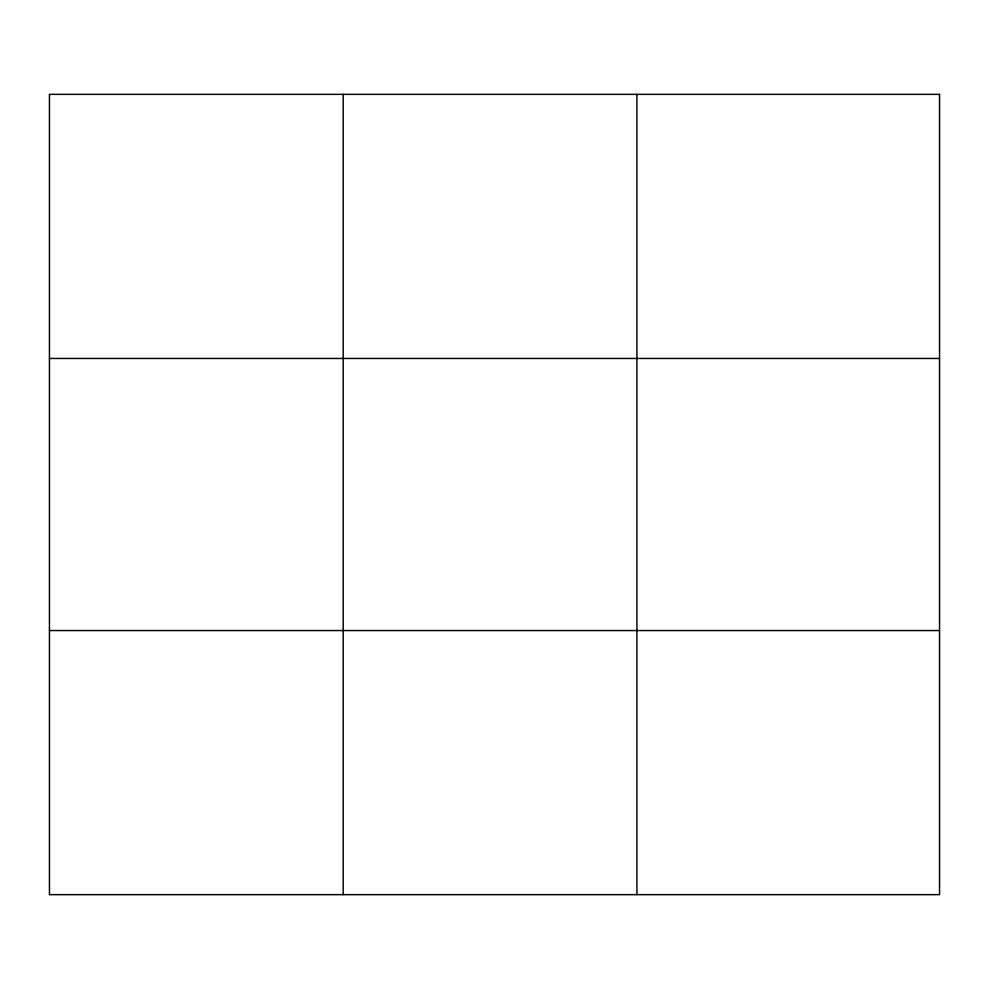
<?xml version="1.0" encoding="UTF-8"?>
<svg xmlns="http://www.w3.org/2000/svg" width="989" height="989" viewBox="0 0 989 989"><rect width="100%" height="100%" fill="white"/><g stroke="black" fill="none" stroke-linecap="round" stroke-linejoin="round"><path stroke-width="1.48" d="M343.183 894.649L343.183 94.351M636.916 894.649L636.916 94.351M49.45 358.451L939.55 358.451M49.45 630.549L939.55 630.549M939.55 94.351L939.55 894.649L49.45 894.649L49.45 94.351L939.55 94.351"/></g></svg>
